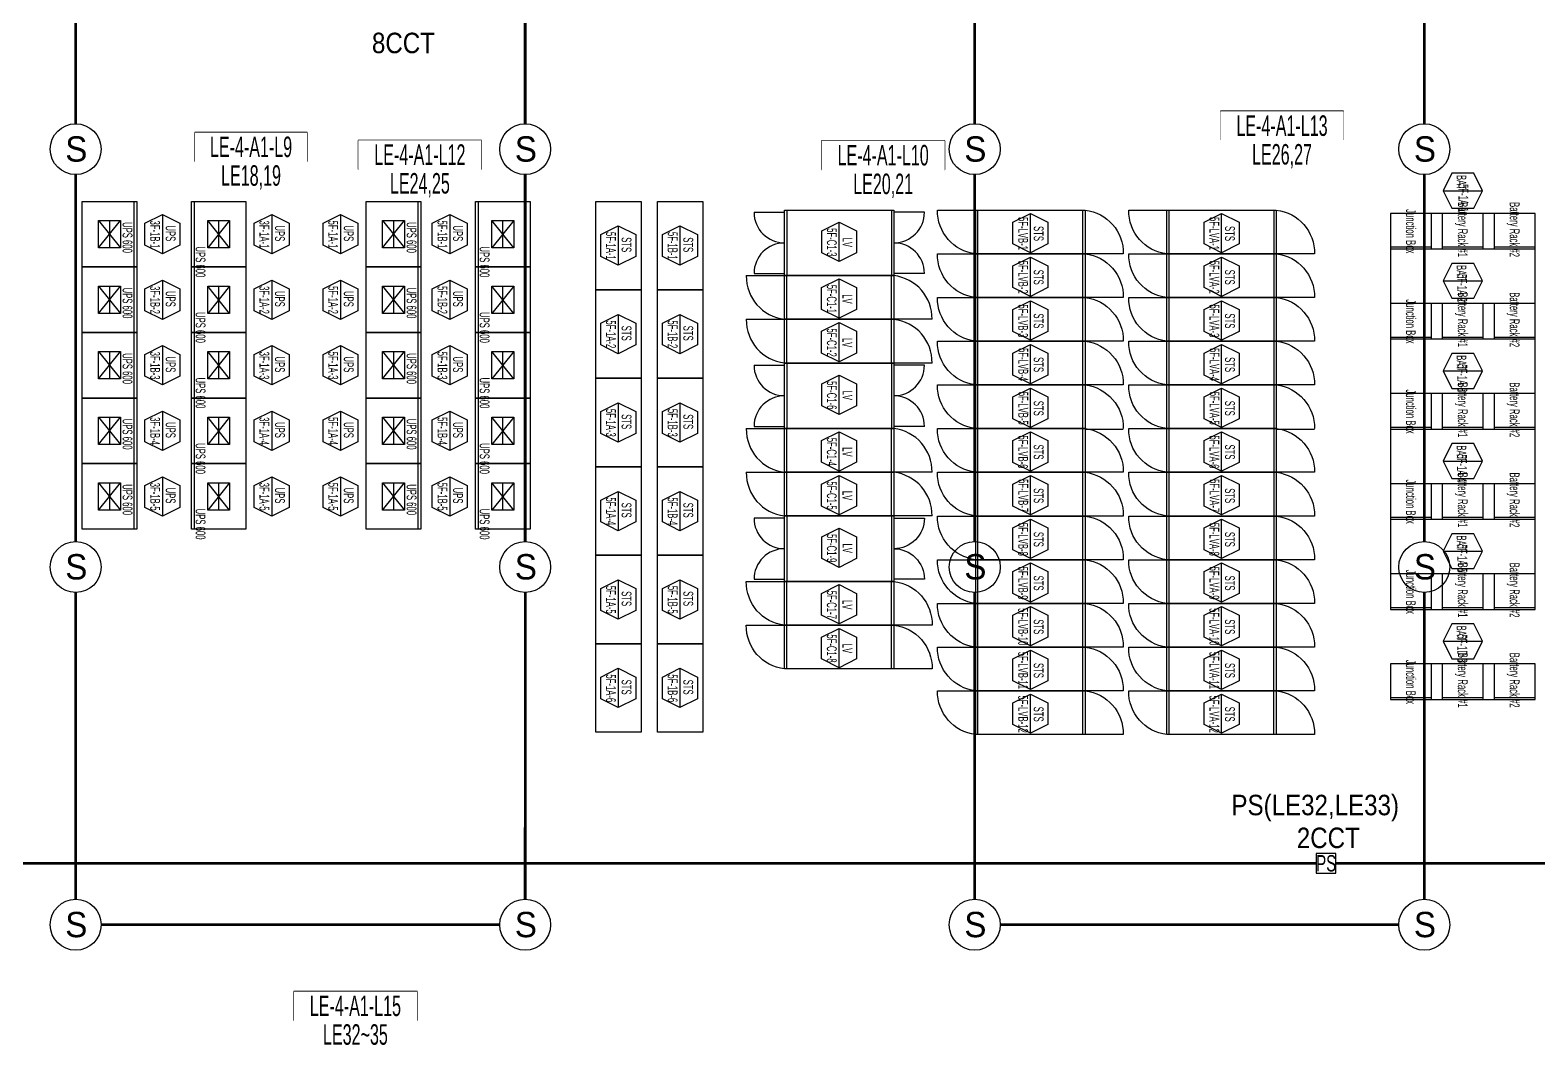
# Model space of a CAD drawing. Header units: millimetres. Extents: x 39625 to 501091, y -351975 to 836145.
# Drawn here: x 129703 to 157304, y 464108 to 482759 of the extents above; entities that cross this region are included whole.
import ezdxf
from ezdxf.enums import TextEntityAlignment as Align

# ---------------------------------------------------------------- set-up
doc = ezdxf.new("R2010")
doc.units = ezdxf.units.MM
doc.header["$LTSCALE"] = 150
doc.set_wipeout_variables(frame=1)
doc.linetypes.add('HIDDEN', pattern=[9.525, 6.35, -3.175])
for name, color, linetype in [('------01 Distribution Panel', 3, 'Continuous'), ('------04 Lighting Switch', 2, 'Continuous'), ('-----30 Text', 2, 'Continuous'), ('-----33 Equipment', 8, 'Continuous')]:
    doc.layers.add(name, color=color, linetype=linetype)
doc.styles.add('ELEC', font='Dotum.ttf')

# ---------------------------------------------------------------- blocks, each defined once
blk = doc.blocks.new('A$C2e8f9a8b')
at = {"color": 0}
blk.add_line((30, 750), (30, 0), dxfattribs=at)
blk.add_lwpolyline([(650, 0), (0, 0), (0, 750), (650, 750)], close=True, dxfattribs=at)
blk = doc.blocks.new('1234')
at = {"layer": '-----33 Equipment'}
for p, q in [((383904, 656620), (383904, 657823)), ((385004, 657825), (385004, 656623)), ((389104, 656620), (389104, 657823)), ((390204, 657825), (390204, 656623)), ((383253, 657473), (383655, 656973)), ((383253, 656973), (383655, 657473)), ((383454, 657473), (383454, 656973)), ((384104, 657423, 0), (384424, 657583, 0)), ((384424, 657583, 0), (384424, 656863, 0)), ((384424, 657583, 0), (384744, 657423, 0)), ((385655, 656973), (385253, 657473)), ((385655, 657473), (385253, 656973)), ((385454, 656973), (385454, 657473)), ((386104, 657423, 0), (386424, 657583, 0)), ((386424, 657583, 0), (386424, 656863, 0)), ((386424, 657583, 0), (386744, 657423, 0)), ((387364, 657423, 0), (387684, 657583, 0)), ((387684, 657583, 0), (387684, 656863, 0)), ((387684, 657583, 0), (388004, 657423, 0)), ((388453, 657473), (388855, 656973)), ((388453, 656973), (388855, 657473)), ((388654, 657473), (388654, 656973)), ((389364, 657423, 0), (389684, 657583, 0)), ((389684, 657583, 0), (389684, 656863, 0)), ((389684, 657583, 0), (390004, 657423, 0)), ((390855, 656973), (390453, 657473)), ((390855, 657473), (390453, 656973)), ((390654, 656973), (390654, 657473)), ((395254, 657625), (395814, 657625)), ((395856, 657665), (395856, 656465)), ((397774, 657665), (397774, 656465)), ((398374, 657625), (397814, 657625)), ((399353, 656864), (399353, 657664)), ((401273, 656864), (401273, 657664)), ((402854, 656864), (402854, 657664)), ((404774, 656864), (404774, 657664)), ((384104, 657022, 0), (384104, 657423, 0)), ((384744, 657423, 0), (384744, 657022, 0)), ((386104, 657022, 0), (386104, 657423, 0)), ((386744, 657423, 0), (386744, 657022, 0)), ((387364, 657022, 0), (387364, 657423, 0)), ((388004, 657423, 0), (388004, 657022, 0)), ((389364, 657022, 0), (389364, 657423, 0)), ((390004, 657423, 0), (390004, 657022, 0)), ((384424, 656863, 0), (384104, 657022, 0)), ((384744, 657022, 0), (384424, 656863, 0)), ((386424, 656863, 0), (386104, 657022, 0)), ((386744, 657022, 0), (386424, 656863, 0)), ((387684, 656863, 0), (387364, 657022, 0)), ((388004, 657022, 0), (387684, 656863, 0)), ((389684, 656863, 0), (389364, 657022, 0)), ((390004, 657022, 0), (389684, 656863, 0)), ((399353, 656064), (399353, 656864)), ((401273, 656064), (401273, 656864)), ((402854, 656064), (402854, 656864)), ((404774, 656064), (404774, 656864)), ((383904, 655420), (383904, 656623)), ((384104, 656223, 0), (384424, 656383, 0)), ((384424, 656383, 0), (384424, 655663, 0)), ((384424, 656383, 0), (384744, 656223, 0)), ((385004, 656625), (385004, 655423)), ((386104, 656223, 0), (386424, 656383, 0)), ((386424, 656383, 0), (386424, 655663, 0)), ((386424, 656383, 0), (386744, 656223, 0)), ((387364, 656223, 0), (387684, 656383, 0)), ((387684, 656383, 0), (387684, 655663, 0)), ((387684, 656383, 0), (388004, 656223, 0)), ((389104, 655420), (389104, 656623)), ((389364, 656223, 0), (389684, 656383, 0)), ((389684, 656383, 0), (389684, 655663, 0)), ((389684, 656383, 0), (390004, 656223, 0)), ((390204, 656625), (390204, 655423)), ((395113, 656465), (395813, 656465)), ((395254, 656505), (395814, 656505)), ((395853, 655665), (395853, 656465)), ((397773, 655665), (397773, 656465)), ((398374, 656505), (397814, 656505)), ((383253, 656273), (383655, 655773)), ((383253, 655773), (383655, 656273)), ((383454, 656273), (383454, 655773)), ((384104, 655822, 0), (384104, 656223, 0)), ((384744, 656223, 0), (384744, 655822, 0)), ((385655, 655773), (385253, 656273)), ((385655, 656273), (385253, 655773)), ((385454, 655773), (385454, 656273)), ((386104, 655822, 0), (386104, 656223, 0)), ((386744, 656223, 0), (386744, 655822, 0)), ((387364, 655822, 0), (387364, 656223, 0)), ((388004, 656223, 0), (388004, 655822, 0)), ((388453, 656273), (388855, 655773)), ((388453, 655773), (388855, 656273)), ((388654, 656273), (388654, 655773)), ((389364, 655822, 0), (389364, 656223, 0)), ((390004, 656223, 0), (390004, 655822, 0)), ((390855, 655773), (390453, 656273)), ((390855, 656273), (390453, 655773)), ((390654, 655773), (390654, 656273)), ((384424, 655663, 0), (384104, 655822, 0)), ((384744, 655822, 0), (384424, 655663, 0)), ((386424, 655663, 0), (386104, 655822, 0)), ((386744, 655822, 0), (386424, 655663, 0)), ((387684, 655663, 0), (387364, 655822, 0)), ((388004, 655822, 0), (387684, 655663, 0)), ((389684, 655663, 0), (389364, 655822, 0)), ((390004, 655822, 0), (389684, 655663, 0)), ((399353, 655264), (399353, 656064)), ((401273, 655264), (401273, 656064)), ((402854, 655264), (402854, 656064)), ((404774, 655264), (404774, 656064)), ((395113, 655665), (395813, 655665)), ((395853, 654865), (395853, 655665)), ((397773, 654865), (397773, 655665)), ((398515, 655665), (397815, 655665)), ((383904, 654220), (383904, 655423)), ((385004, 655425), (385004, 654223)), ((389104, 654220), (389104, 655423)), ((390204, 655425), (390204, 654223)), ((399353, 654464), (399353, 655264)), ((401273, 654464), (401273, 655264)), ((402854, 654464), (402854, 655264)), ((404774, 654464), (404774, 655264)), ((383253, 655073), (383655, 654573)), ((383253, 654573), (383655, 655073)), ((383454, 655073), (383454, 654573)), ((384104, 655023, 0), (384424, 655183, 0)), ((384104, 654622, 0), (384104, 655023, 0)), ((384424, 655183, 0), (384424, 654463, 0)), ((384424, 655183, 0), (384744, 655023, 0)), ((384744, 655023, 0), (384744, 654622, 0)), ((385655, 654573), (385253, 655073)), ((385655, 655073), (385253, 654573)), ((385454, 654573), (385454, 655073)), ((386104, 655023, 0), (386424, 655183, 0)), ((386104, 654622, 0), (386104, 655023, 0)), ((386424, 655183, 0), (386424, 654463, 0)), ((386424, 655183, 0), (386744, 655023, 0)), ((386744, 655023, 0), (386744, 654622, 0)), ((387364, 655023, 0), (387684, 655183, 0)), ((387364, 654622, 0), (387364, 655023, 0)), ((387684, 655183, 0), (387684, 654463, 0)), ((387684, 655183, 0), (388004, 655023, 0)), ((388004, 655023, 0), (388004, 654622, 0)), ((388453, 655073), (388855, 654573)), ((388453, 654573), (388855, 655073)), ((388654, 655073), (388654, 654573)), ((389364, 655023, 0), (389684, 655183, 0)), ((389364, 654622, 0), (389364, 655023, 0)), ((389684, 655183, 0), (389684, 654463, 0)), ((389684, 655183, 0), (390004, 655023, 0)), ((390004, 655023, 0), (390004, 654622, 0)), ((390855, 654573), (390453, 655073)), ((390855, 655073), (390453, 654573)), ((390654, 654573), (390654, 655073)), ((395254, 654825), (395814, 654825)), ((395856, 654865), (395856, 653665)), ((397774, 654865), (397774, 653665)), ((398374, 654825), (397814, 654825)), ((398515, 654865), (397815, 654865)), ((384424, 654463, 0), (384104, 654622, 0)), ((384744, 654622, 0), (384424, 654463, 0)), ((386424, 654463, 0), (386104, 654622, 0)), ((386744, 654622, 0), (386424, 654463, 0)), ((387684, 654463, 0), (387364, 654622, 0)), ((388004, 654622, 0), (387684, 654463, 0)), ((389684, 654463, 0), (389364, 654622, 0)), ((390004, 654622, 0), (389684, 654463, 0)), ((399353, 653664), (399353, 654464)), ((401273, 653664), (401273, 654464)), ((402854, 653664), (402854, 654464)), ((404774, 653664), (404774, 654464)), ((383904, 653020), (383904, 654223)), ((385004, 654225), (385004, 653023)), ((389104, 653020), (389104, 654223)), ((390204, 654225), (390204, 653023)), ((383253, 653873), (383655, 653373)), ((383253, 653373), (383655, 653873)), ((383454, 653873), (383454, 653373)), ((384104, 653823, 0), (384424, 653983, 0)), ((384424, 653983, 0), (384424, 653263, 0)), ((384424, 653983, 0), (384744, 653823, 0)), ((385655, 653373), (385253, 653873)), ((385655, 653873), (385253, 653373)), ((385454, 653373), (385454, 653873)), ((386104, 653823, 0), (386424, 653983, 0)), ((386424, 653983, 0), (386424, 653263, 0)), ((386424, 653983, 0), (386744, 653823, 0)), ((387364, 653823, 0), (387684, 653983, 0)), ((387684, 653983, 0), (387684, 653263, 0)), ((387684, 653983, 0), (388004, 653823, 0)), ((388453, 653873), (388855, 653373)), ((388453, 653373), (388855, 653873)), ((388654, 653873), (388654, 653373)), ((389364, 653823, 0), (389684, 653983, 0)), ((389684, 653983, 0), (389684, 653263, 0)), ((389684, 653983, 0), (390004, 653823, 0)), ((390855, 653373), (390453, 653873)), ((390855, 653873), (390453, 653373)), ((390654, 653373), (390654, 653873)), ((384104, 653422, 0), (384104, 653823, 0)), ((384744, 653823, 0), (384744, 653422, 0)), ((386104, 653422, 0), (386104, 653823, 0)), ((386744, 653823, 0), (386744, 653422, 0)), ((387364, 653422, 0), (387364, 653823, 0)), ((388004, 653823, 0), (388004, 653422, 0)), ((389364, 653422, 0), (389364, 653823, 0)), ((390004, 653823, 0), (390004, 653422, 0)), ((395113, 653665), (395813, 653665)), ((395254, 653705), (395814, 653705)), ((395853, 652865), (395853, 653665)), ((397773, 652865), (397773, 653665)), ((398374, 653705), (397814, 653705)), ((399353, 652864), (399353, 653664)), ((401273, 652864), (401273, 653664)), ((402854, 652864), (402854, 653664)), ((404774, 652864), (404774, 653664)), ((384424, 653263, 0), (384104, 653422, 0)), ((384744, 653422, 0), (384424, 653263, 0)), ((386424, 653263, 0), (386104, 653422, 0)), ((386744, 653422, 0), (386424, 653263, 0)), ((387684, 653263, 0), (387364, 653422, 0)), ((388004, 653422, 0), (387684, 653263, 0)), ((389684, 653263, 0), (389364, 653422, 0)), ((390004, 653422, 0), (389684, 653263, 0)), ((383904, 651820), (383904, 653023)), ((384104, 652623, 0), (384424, 652783, 0)), ((384424, 652783, 0), (384424, 652063, 0)), ((384424, 652783, 0), (384744, 652623, 0)), ((385004, 653025), (385004, 651823)), ((386104, 652623, 0), (386424, 652783, 0)), ((386424, 652783, 0), (386424, 652063, 0)), ((386424, 652783, 0), (386744, 652623, 0)), ((387364, 652623, 0), (387684, 652783, 0)), ((387684, 652783, 0), (387684, 652063, 0)), ((387684, 652783, 0), (388004, 652623, 0)), ((389104, 651820), (389104, 653023)), ((389364, 652623, 0), (389684, 652783, 0)), ((389684, 652783, 0), (389684, 652063, 0)), ((389684, 652783, 0), (390004, 652623, 0)), ((390204, 653025), (390204, 651823)), ((395113, 652865), (395813, 652865)), ((395853, 652065), (395853, 652865)), ((397773, 652065), (397773, 652865)), ((398515, 652865), (397815, 652865)), ((399353, 652064), (399353, 652864)), ((401273, 652064), (401273, 652864)), ((402854, 652064), (402854, 652864)), ((404774, 652064), (404774, 652864)), ((383253, 652673), (383655, 652173)), ((383253, 652173), (383655, 652673)), ((383454, 652673), (383454, 652173)), ((384104, 652222, 0), (384104, 652623, 0)), ((384744, 652623, 0), (384744, 652222, 0)), ((385655, 652173), (385253, 652673)), ((385655, 652673), (385253, 652173)), ((385454, 652173), (385454, 652673)), ((386104, 652222, 0), (386104, 652623, 0)), ((386744, 652623, 0), (386744, 652222, 0)), ((387364, 652222, 0), (387364, 652623, 0)), ((388004, 652623, 0), (388004, 652222, 0)), ((388453, 652673), (388855, 652173)), ((388453, 652173), (388855, 652673)), ((388654, 652673), (388654, 652173)), ((389364, 652222, 0), (389364, 652623, 0)), ((390004, 652623, 0), (390004, 652222, 0)), ((390855, 652173), (390453, 652673)), ((390855, 652673), (390453, 652173)), ((390654, 652173), (390654, 652673)), ((384424, 652063, 0), (384104, 652222, 0)), ((384744, 652222, 0), (384424, 652063, 0)), ((386424, 652063, 0), (386104, 652222, 0)), ((386744, 652222, 0), (386424, 652063, 0)), ((387684, 652063, 0), (387364, 652222, 0)), ((388004, 652222, 0), (387684, 652063, 0)), ((389684, 652063, 0), (389364, 652222, 0)), ((390004, 652222, 0), (389684, 652063, 0)), ((395856, 652065), (395856, 650865)), ((397774, 652065), (397774, 650865)), ((398515, 652065), (397815, 652065)), ((399353, 651264), (399353, 652064)), ((401273, 651264), (401273, 652064)), ((402854, 651264), (402854, 652064)), ((404774, 651264), (404774, 652064)), ((399352, 650464), (399352, 651264)), ((401272, 650464), (401272, 651264)), ((402853, 650464), (402853, 651264)), ((404773, 650464), (404773, 651264)), ((395853, 650065), (395853, 650865)), ((397773, 650065), (397773, 650865)), ((399352, 649664), (399352, 650464)), ((401272, 649664), (401272, 650464)), ((402853, 649664), (402853, 650464)), ((404773, 649664), (404773, 650464)), ((395853, 649265), (395853, 650065)), ((397773, 649265), (397773, 650065)), ((399352, 648864), (399352, 649664)), ((401272, 648864), (401272, 649664)), ((402853, 648864), (402853, 649664)), ((404773, 648864), (404773, 649664)), ((399352, 648064), (399352, 648864)), ((401272, 648064), (401272, 648864)), ((402853, 648064), (402853, 648864)), ((404773, 648064), (404773, 648864))]:
    blk.add_line(p, q, dxfattribs=at)
at = {"layer": '-----33 Equipment', "elevation": 0}
for points in [[(407869, 658020), (408589, 658020), (408429, 658340), (408028, 658340), (407869, 658020), (408028, 657700), (408429, 657700), (408589, 658020)], [(392356, 656205), (392356, 657825), (393186, 657825), (393186, 656205), (392356, 656205)], [(393486, 656205), (393486, 657825), (394316, 657825), (394316, 656205), (393486, 656205)], [(400314, 656885), (400314, 657605), (400634, 657446), (400634, 657045), (400314, 656885), (399994, 657045), (399994, 657446), (400314, 657605)], [(403815, 656885), (403815, 657605), (404135, 657446), (404135, 657045), (403815, 656885), (403495, 657045), (403495, 657446), (403815, 657605)], [(409554, 650355), (409554, 657605), (406904, 657605), (406904, 650355), (409554, 650355)], [(392769, 657375), (392769, 656655), (392449, 656815), (392449, 657215), (392769, 657375), (393089, 657215), (393089, 656815), (392769, 656655)], [(393899, 657375), (393899, 656655), (393579, 656815), (393579, 657215), (393899, 657375), (394219, 657215), (394219, 656815), (393899, 656655)], [(396813, 656723), (396813, 657443), (397133, 657284), (397133, 656883), (396813, 656723), (396493, 656883), (396493, 657284), (396813, 657443)], [(400314, 656085), (400314, 656805), (400634, 656646), (400634, 656245), (400314, 656085), (399994, 656245), (399994, 656646), (400314, 656805)], [(403815, 656085), (403815, 656805), (404135, 656646), (404135, 656245), (403815, 656085), (403495, 656245), (403495, 656646), (403815, 656805)], [(407869, 656370), (408589, 656370), (408429, 656690), (408028, 656690), (407869, 656370), (408028, 656050), (408429, 656050), (408589, 656370)], [(396812, 655687), (396812, 656407), (397132, 656247), (397132, 655847), (396812, 655687), (396492, 655847), (396492, 656247), (396812, 656407)], [(392356, 654585), (392356, 656205), (393186, 656205), (393186, 654585), (392356, 654585)], [(393486, 654585), (393486, 656205), (394316, 656205), (394316, 654585), (393486, 654585)], [(400314, 655285), (400314, 656005), (400634, 655846), (400634, 655445), (400314, 655285), (399994, 655445), (399994, 655846), (400314, 656005)], [(403815, 655285), (403815, 656005), (404135, 655846), (404135, 655445), (403815, 655285), (403495, 655445), (403495, 655846), (403815, 656005)], [(392769, 655755), (392769, 655035), (392449, 655195), (392449, 655595), (392769, 655755), (393089, 655595), (393089, 655195), (392769, 655035)], [(393899, 655755), (393899, 655035), (393579, 655195), (393579, 655595), (393899, 655755), (394219, 655595), (394219, 655195), (393899, 655035)], [(396812, 654887), (396812, 655607), (397132, 655447), (397132, 655047), (396812, 654887), (396492, 655047), (396492, 655447), (396812, 655607)], [(400314, 654485), (400314, 655205), (400634, 655046), (400634, 654645), (400314, 654485), (399994, 654645), (399994, 655046), (400314, 655205)], [(403815, 654485), (403815, 655205), (404135, 655046), (404135, 654645), (403815, 654485), (403495, 654645), (403495, 655046), (403815, 655205)], [(407869, 654720), (408589, 654720), (408429, 655040), (408028, 655040), (407869, 654720), (408028, 654400), (408429, 654400), (408589, 654720)], [(392356, 652965), (392356, 654585), (393186, 654585), (393186, 652965), (392356, 652965)], [(393486, 652965), (393486, 654585), (394316, 654585), (394316, 652965), (393486, 652965)], [(396813, 653923), (396813, 654643), (397133, 654484), (397133, 654083), (396813, 653923), (396493, 654083), (396493, 654484), (396813, 654643)], [(400314, 653685), (400314, 654405), (400634, 654246), (400634, 653845), (400314, 653685), (399994, 653845), (399994, 654246), (400314, 654405)], [(403815, 653685), (403815, 654405), (404135, 654246), (404135, 653845), (403815, 653685), (403495, 653845), (403495, 654246), (403815, 654405)], [(392769, 654135), (392769, 653415), (392449, 653575), (392449, 653975), (392769, 654135), (393089, 653975), (393089, 653575), (392769, 653415)], [(393899, 654135), (393899, 653415), (393579, 653575), (393579, 653975), (393899, 654135), (394219, 653975), (394219, 653575), (393899, 653415)], [(396812, 652887), (396812, 653607), (397132, 653447), (397132, 653047), (396812, 652887), (396492, 653047), (396492, 653447), (396812, 653607)], [(400314, 652885), (400314, 653605), (400634, 653446), (400634, 653045), (400314, 652885), (399994, 653045), (399994, 653446), (400314, 653605)], [(402015, 653650), (401315, 653650)], [(403815, 652885), (403815, 653605), (404135, 653446), (404135, 653045), (403815, 652885), (403495, 653045), (403495, 653446), (403815, 653605)], [(405516, 653650), (404816, 653650)], [(407869, 653070), (408589, 653070), (408429, 653390), (408028, 653390), (407869, 653070), (408028, 652750), (408429, 652750), (408589, 653070)], [(392356, 651345), (392356, 652965), (393186, 652965), (393186, 651345), (392356, 651345)], [(393486, 651345), (393486, 652965), (394316, 652965), (394316, 651345), (393486, 651345)], [(396812, 652087), (396812, 652807), (397132, 652647), (397132, 652247), (396812, 652087), (396492, 652247), (396492, 652647), (396812, 652807)], [(400314, 652085), (400314, 652805), (400634, 652646), (400634, 652245), (400314, 652085), (399994, 652245), (399994, 652646), (400314, 652805)], [(403815, 652085), (403815, 652805), (404135, 652646), (404135, 652245), (403815, 652085), (403495, 652245), (403495, 652646), (403815, 652805)], [(392769, 652515), (392769, 651795), (392449, 651955), (392449, 652355), (392769, 652515), (393089, 652355), (393089, 651955), (392769, 651795)], [(393899, 652515), (393899, 651795), (393579, 651955), (393579, 652355), (393899, 652515), (394219, 652355), (394219, 651955), (393899, 651795)], [(400314, 651285), (400314, 652005), (400634, 651846), (400634, 651445), (400314, 651285), (399994, 651445), (399994, 651846), (400314, 652005)], [(403815, 651285), (403815, 652005), (404135, 651846), (404135, 651445), (403815, 651285), (403495, 651445), (403495, 651846), (403815, 652005)], [(396813, 651123), (396813, 651843), (397133, 651684), (397133, 651283), (396813, 651123), (396493, 651283), (396493, 651684), (396813, 651843)], [(407869, 651420), (408589, 651420), (408429, 651740), (408028, 651740), (407869, 651420), (408028, 651100), (408429, 651100), (408589, 651420)], [(392356, 649725), (392356, 651345), (393186, 651345), (393186, 649725), (392356, 649725)], [(393486, 649725), (393486, 651345), (394316, 651345), (394316, 649725), (393486, 649725)], [(400314, 650485), (400314, 651205), (400634, 651046), (400634, 650645), (400314, 650485), (399994, 650645), (399994, 651046), (400314, 651205)], [(403815, 650485), (403815, 651205), (404135, 651046), (404135, 650645), (403815, 650485), (403495, 650645), (403495, 651046), (403815, 651205)], [(392769, 650895), (392769, 650175), (392449, 650335), (392449, 650735), (392769, 650895), (393089, 650735), (393089, 650335), (392769, 650175)], [(393899, 650895), (393899, 650175), (393579, 650335), (393579, 650735), (393899, 650895), (394219, 650735), (394219, 650335), (393899, 650175)], [(396812, 650087), (396812, 650807), (397132, 650647), (397132, 650247), (396812, 650087), (396492, 650247), (396492, 650647), (396812, 650807)], [(400314, 649685), (400314, 650405), (400634, 650246), (400634, 649845), (400314, 649685), (399994, 649845), (399994, 650246), (400314, 650405)], [(403815, 649685), (403815, 650405), (404135, 650246), (404135, 649845), (403815, 649685), (403495, 649845), (403495, 650246), (403815, 650405)], [(396812, 649287), (396812, 650007), (397132, 649847), (397132, 649447), (396812, 649287), (396492, 649447), (396492, 649847), (396812, 650007)], [(407869, 649770), (408589, 649770), (408429, 650090), (408028, 650090), (407869, 649770), (408028, 649450), (408429, 649450), (408589, 649770)], [(392356, 648105), (392356, 649725), (393186, 649725), (393186, 648105), (392356, 648105)], [(393486, 648105), (393486, 649725), (394316, 649725), (394316, 648105), (393486, 648105)], [(400314, 648885), (400314, 649605), (400634, 649446), (400634, 649045), (400314, 648885), (399994, 649045), (399994, 649446), (400314, 649605)], [(403815, 648885), (403815, 649605), (404135, 649446), (404135, 649045), (403815, 648885), (403495, 649045), (403495, 649446), (403815, 649605)], [(392769, 649275), (392769, 648555), (392449, 648715), (392449, 649115), (392769, 649275), (393089, 649115), (393089, 648715), (392769, 648555)], [(393899, 649275), (393899, 648555), (393579, 648715), (393579, 649115), (393899, 649275), (394219, 649115), (394219, 648715), (393899, 648555)], [(400314, 648085), (400314, 648805), (400634, 648646), (400634, 648245), (400314, 648085), (399994, 648245), (399994, 648646), (400314, 648805)], [(403815, 648085), (403815, 648805), (404135, 648646), (404135, 648245), (403815, 648085), (403495, 648245), (403495, 648646), (403815, 648805)]]:
    blk.add_lwpolyline(points, dxfattribs=at)
at = {"layer": '-----33 Equipment'}
for points in [[(382954, 656623), (382954, 657823), (383954, 657823), (383954, 656623)], [(385954, 657823), (385954, 656623), (384954, 656623), (384954, 657823)], [(388154, 656623), (388154, 657823), (389154, 657823), (389154, 656623)], [(391154, 657823), (391154, 656623), (390154, 656623), (390154, 657823)], [(383655, 656973), (383253, 656973), (383253, 657473), (383655, 657473)], [(385253, 657473), (385655, 657473), (385655, 656973), (385253, 656973)], [(388855, 656973), (388453, 656973), (388453, 657473), (388855, 657473)], [(390453, 657473), (390855, 657473), (390855, 656973), (390453, 656973)], [(382954, 655423), (382954, 656623), (383954, 656623), (383954, 655423)], [(385954, 656623), (385954, 655423), (384954, 655423), (384954, 656623)], [(388154, 655423), (388154, 656623), (389154, 656623), (389154, 655423)], [(391154, 656623), (391154, 655423), (390154, 655423), (390154, 656623)], [(383655, 655773), (383253, 655773), (383253, 656273), (383655, 656273)], [(385253, 656273), (385655, 656273), (385655, 655773), (385253, 655773)], [(388855, 655773), (388453, 655773), (388453, 656273), (388855, 656273)], [(390453, 656273), (390855, 656273), (390855, 655773), (390453, 655773)], [(382954, 654223), (382954, 655423), (383954, 655423), (383954, 654223)], [(385954, 655423), (385954, 654223), (384954, 654223), (384954, 655423)], [(388154, 654223), (388154, 655423), (389154, 655423), (389154, 654223)], [(391154, 655423), (391154, 654223), (390154, 654223), (390154, 655423)], [(383655, 654573), (383253, 654573), (383253, 655073), (383655, 655073)], [(385253, 655073), (385655, 655073), (385655, 654573), (385253, 654573)], [(388855, 654573), (388453, 654573), (388453, 655073), (388855, 655073)], [(390453, 655073), (390855, 655073), (390855, 654573), (390453, 654573)], [(382954, 653023), (382954, 654223), (383954, 654223), (383954, 653023)], [(385954, 654223), (385954, 653023), (384954, 653023), (384954, 654223)], [(388154, 653023), (388154, 654223), (389154, 654223), (389154, 653023)], [(391154, 654223), (391154, 653023), (390154, 653023), (390154, 654223)], [(383655, 653373), (383253, 653373), (383253, 653873), (383655, 653873)], [(385253, 653873), (385655, 653873), (385655, 653373), (385253, 653373)], [(388855, 653373), (388453, 653373), (388453, 653873), (388855, 653873)], [(390453, 653873), (390855, 653873), (390855, 653373), (390453, 653373)], [(382954, 651823), (382954, 653023), (383954, 653023), (383954, 651823)], [(385954, 653023), (385954, 651823), (384954, 651823), (384954, 653023)], [(388154, 651823), (388154, 653023), (389154, 653023), (389154, 651823)], [(391154, 653023), (391154, 651823), (390154, 651823), (390154, 653023)], [(383655, 652173), (383253, 652173), (383253, 652673), (383655, 652673)], [(385253, 652673), (385655, 652673), (385655, 652173), (385253, 652173)], [(388855, 652173), (388453, 652173), (388453, 652673), (388855, 652673)], [(390453, 652673), (390855, 652673), (390855, 652173), (390453, 652173)]]:
    blk.add_lwpolyline(points, close=True, dxfattribs=at)
at = {"layer": '-----33 Equipment', "elevation": 0}
for points in [[(397814, 657665), (397814, 656465), (395814, 656465), (395814, 657665)], [(399313, 656864), (399313, 657664), (401315, 657664), (401315, 656864)], [(402814, 656864), (402814, 657664), (404816, 657664), (404816, 656864)], [(406904, 657605), (406904, 656955), (409554, 656955), (409554, 657605)], [(399313, 656064), (399313, 656864), (401315, 656864), (401315, 656064)], [(402814, 656064), (402814, 656864), (404816, 656864), (404816, 656064)], [(395813, 655665), (395813, 656465), (397815, 656465), (397815, 655665)], [(399313, 655264), (399313, 656064), (401315, 656064), (401315, 655264)], [(402814, 655264), (402814, 656064), (404816, 656064), (404816, 655264)], [(406904, 655955), (406904, 655305), (409554, 655305), (409554, 655955)], [(395813, 654865), (395813, 655665), (397815, 655665), (397815, 654865)], [(399313, 654464), (399313, 655264), (401315, 655264), (401315, 654464)], [(402814, 654464), (402814, 655264), (404816, 655264), (404816, 654464)], [(397814, 654865), (397814, 653665), (395814, 653665), (395814, 654865)], [(399313, 653664), (399313, 654464), (401315, 654464), (401315, 653664)], [(402814, 653664), (402814, 654464), (404816, 654464), (404816, 653664)], [(406904, 654305), (406904, 653655), (409554, 653655), (409554, 654305)], [(395813, 652865), (395813, 653665), (397815, 653665), (397815, 652865)], [(399313, 652864), (399313, 653664), (401315, 653664), (401315, 652864)], [(402814, 652864), (402814, 653664), (404816, 653664), (404816, 652864)], [(395813, 652065), (395813, 652865), (397815, 652865), (397815, 652065)], [(399313, 652064), (399313, 652864), (401315, 652864), (401315, 652064)], [(402814, 652064), (402814, 652864), (404816, 652864), (404816, 652064)], [(406904, 652655), (406904, 652005), (409554, 652005), (409554, 652655)], [(397814, 652065), (397814, 650865), (395814, 650865), (395814, 652065)], [(399313, 651264), (399313, 652064), (401315, 652064), (401315, 651264)], [(402814, 651264), (402814, 652064), (404816, 652064), (404816, 651264)], [(399312, 650464), (399312, 651264), (401314, 651264), (401314, 650464)], [(402813, 650464), (402813, 651264), (404815, 651264), (404815, 650464)], [(395813, 650065), (395813, 650865), (397815, 650865), (397815, 650065)], [(406904, 651005), (406904, 650355), (409554, 650355), (409554, 651005)], [(399312, 649664), (399312, 650464), (401314, 650464), (401314, 649664)], [(402813, 649664), (402813, 650464), (404815, 650464), (404815, 649664)], [(395813, 649265), (395813, 650065), (397815, 650065), (397815, 649265)], [(399312, 648864), (399312, 649664), (401314, 649664), (401314, 648864)], [(402813, 648864), (402813, 649664), (404815, 649664), (404815, 648864)], [(406904, 649355), (406904, 648705), (409554, 648705), (409554, 649355)], [(399312, 648064), (399312, 648864), (401314, 648864), (401314, 648064)], [(402813, 648064), (402813, 648864), (404815, 648864), (404815, 648064)]]:
    blk.add_lwpolyline(points, close=True, dxfattribs=at)
for points in [[(399313, 656864, -0.385743), (398613, 657664), (399313, 657664)], [(401315, 657664, -0.385743), (402015, 656864), (401315, 656864)], [(402814, 656864, -0.385743), (402114, 657664), (402814, 657664)], [(404816, 657664, -0.385743), (405516, 656864), (404816, 656864)], [(399313, 656064, -0.385743), (398613, 656864), (399313, 656864)], [(401315, 656864, -0.385743), (402015, 656064), (401315, 656064)], [(402814, 656064, -0.385743), (402114, 656864), (402814, 656864)], [(404816, 656864, -0.385743), (405516, 656064), (404816, 656064)], [(399313, 655264, -0.385743), (398613, 656064), (399313, 656064)], [(401315, 656064, -0.385743), (402015, 655264), (401315, 655264)], [(402814, 655264, -0.385743), (402114, 656064), (402814, 656064)], [(404816, 656064, -0.385743), (405516, 655264), (404816, 655264)], [(399313, 654464, -0.385743), (398613, 655264), (399313, 655264)], [(401315, 655264, -0.385743), (402015, 654464), (401315, 654464)], [(402814, 654464, -0.385743), (402114, 655264), (402814, 655264)], [(404816, 655264, -0.385743), (405516, 654464), (404816, 654464)], [(399313, 653664, -0.385743), (398613, 654464), (399313, 654464)], [(401315, 654464, -0.385743), (402015, 653664)], [(402814, 653664, -0.385743), (402114, 654464), (402814, 654464)], [(404816, 654464, -0.385743), (405516, 653664)], [(399313, 652864, -0.385743), (398613, 653664), (399313, 653664)], [(401315, 653664, -0.385743), (402015, 652864), (401315, 652864)], [(402814, 652864, -0.385743), (402114, 653664), (402814, 653664)], [(404816, 653664, -0.385743), (405516, 652864), (404816, 652864)], [(399313, 652064, -0.385743), (398613, 652864), (399313, 652864)], [(401315, 652864, -0.385743), (402015, 652064), (401315, 652064)], [(402814, 652064, -0.385743), (402114, 652864), (402814, 652864)], [(404816, 652864, -0.385743), (405516, 652064), (404816, 652064)], [(395814, 652025), (395254, 652025, 0.414214), (395814, 651465, 0.414214), (395254, 650905), (395814, 650905)], [(397814, 652025), (398374, 652025), (398374, 652025, -0.414214), (397814, 651465, -0.414214), (398374, 650905), (397814, 650905)], [(399313, 651264, -0.385743), (398613, 652064), (399313, 652064)], [(401315, 652064, -0.385743), (402015, 651264), (401315, 651264)], [(402814, 651264, -0.385743), (402114, 652064), (402814, 652064)], [(404816, 652064, -0.385743), (405516, 651264), (404816, 651264)], [(399312, 650464, -0.385743), (398612, 651264), (399312, 651264)], [(401314, 651264, -0.385743), (402014, 650464), (401314, 650464)], [(402813, 650464, -0.385743), (402113, 651264), (402813, 651264)], [(404815, 651264, -0.385743), (405515, 650464), (404815, 650464)], [(395813, 650065, -0.385743), (395113, 650865), (395813, 650865)], [(397815, 650865, -0.385743), (398515, 650065), (397815, 650065)], [(399312, 649664, -0.385743), (398612, 650464), (399312, 650464)], [(401314, 650464, -0.385743), (402014, 649664), (401314, 649664)], [(402813, 649664, -0.385743), (402113, 650464), (402813, 650464)], [(404815, 650464, -0.385743), (405515, 649664), (404815, 649664)], [(395813, 649265, -0.385743), (395113, 650065), (395813, 650065)], [(397815, 650065, -0.385743), (398515, 649265), (397815, 649265)], [(399312, 648864, -0.385743), (398612, 649664), (399312, 649664)], [(401314, 649664, -0.385743), (402014, 648864), (401314, 648864)], [(402813, 648864, -0.385743), (402113, 649664), (402813, 649664)], [(404815, 649664, -0.385743), (405515, 648864), (404815, 648864)], [(399312, 648064, -0.385743), (398612, 648864), (399312, 648864)], [(401314, 648864, -0.385743), (402014, 648064), (401314, 648064)], [(402813, 648064, -0.385743), (402113, 648864), (402813, 648864)], [(404815, 648864, -0.385743), (405515, 648064), (404815, 648064)]]:
    blk.add_lwpolyline(points, format="xyb", dxfattribs=at)
at = {"layer": '-----33 Equipment'}
for centre, radius, start, end in [((395814, 657625), 560, 180, 270), ((397814, 657625), 560, 270, 0), ((395814, 656505), 560, 90, 180), ((397814, 656505), 560, 0, 90), ((395904, 656451), 791, 178.9984, 263.3735), ((397723, 655679), 791, 358.9984, 83.3735), ((395904, 655651), 791, 178.9984, 263.3735), ((397723, 654879), 791, 358.9984, 83.3735), ((395814, 654825), 560, 180, 270), ((397814, 654825), 560, 270, 0), ((395814, 653705), 560, 90, 180), ((397814, 653705), 560, 0, 90), ((395904, 653651), 791, 178.9984, 263.3735), ((397723, 652879), 791, 358.9984, 83.3735), ((395904, 652851), 791, 178.9984, 263.3735), ((397723, 652079), 791, 358.9984, 83.3735)]:
    blk.add_arc(centre, radius, start, end, dxfattribs=at)
at = {"layer": '-----33 Equipment', "xscale": -1, "rotation": 270}
for p in [(406904, 656955), (407854, 656955), (408804, 656955), (406904, 655305), (407854, 655305), (408804, 655305), (406904, 653655), (407854, 653655), (408804, 653655), (406904, 652005), (407854, 652005), (408804, 652005), (406904, 650355), (407854, 650355), (408804, 650355), (406904, 648705), (407854, 648705), (408804, 648705)]:
    blk.add_blockref('A$C2e8f9a8b', p, dxfattribs=at)
at = {"layer": '-----33 Equipment', "style": 'ELEC', "width": 0.6}
for s, p in [('BAT', (408205, 658171, 0)), ('5F-1A-1', (408240, 657887, 0)), ('Battery Rack #1', (408229, 657308, 0)), ('Battery Rack #2', (409179, 657308, 0)), ('3F-1B-1', (384290, 657218, 0)), ('3F-1A-1', (386290, 657218, 0)), ('5F-1A-1', (387550, 657218, 0)), ('5F-1B-1', (389550, 657218, 0)), ('5F-LVB-1', (400180, 657236)), ('5F-LVA-1', (403681, 657236)), ('Junction Box', (407279, 657277, 0)), ('UPS', (384575, 657239, 0)), ('UPS', (386575, 657239, 0)), ('UPS', (387835, 657239, 0)), ('UPS', (389835, 657239, 0)), ('5F-1A-1', (392635, 657010, 0)), ('5F-1B-1', (393765, 657010, 0)), ('5F-C1-3', (396679, 657074, 0)), ('STS', (400465, 657236)), ('STS', (403966, 657236)), ('STS', (392920, 657031, 0)), ('STS', (394050, 657031, 0)), ('LV', (396964, 657074, 0)), ('5F-LVB-2', (400180, 656436)), ('5F-LVA-2', (403681, 656436)), ('BAT', (408205, 656521, 0)), ('STS', (400465, 656436)), ('STS', (403966, 656436)), ('5F-1A-2', (408219, 656237, 0)), ('3F-1B-2', (384290, 656018, 0)), ('UPS', (384575, 656039, 0)), ('3F-1A-2', (386290, 656018, 0)), ('UPS', (386575, 656039, 0)), ('5F-1A-2', (387550, 656018, 0)), ('UPS', (387835, 656039, 0)), ('5F-1B-2', (389550, 656018, 0)), ('UPS', (389835, 656039, 0)), ('5F-C1-1', (396678, 656038, 0)), ('LV', (396963, 656038, 0)), ('Battery Rack #1', (408229, 655658, 0)), ('Battery Rack #2', (409179, 655658, 0)), ('5F-LVB-3', (400180, 655636)), ('5F-LVA-3', (403681, 655636)), ('Junction Box', (407279, 655627, 0)), ('5F-1A-2', (392635, 655390, 0)), ('STS', (392920, 655411, 0)), ('5F-1B-2', (393765, 655390, 0)), ('STS', (394050, 655411, 0)), ('STS', (400465, 655636)), ('STS', (403966, 655636)), ('5F-C1-2', (396678, 655238, 0)), ('LV', (396963, 655238, 0)), ('3F-1B-3', (384290, 654818, 0)), ('UPS', (384575, 654839, 0)), ('3F-1A-3', (386290, 654818, 0)), ('UPS', (386575, 654839, 0)), ('5F-1A-3', (387550, 654818, 0)), ('UPS', (387835, 654839, 0)), ('5F-1B-3', (389550, 654818, 0)), ('UPS', (389835, 654839, 0)), ('5F-LVB-4', (400183, 654836)), ('5F-LVA-4', (403684, 654836)), ('BAT', (408205, 654871)), ('STS', (400465, 654836)), ('STS', (403966, 654836)), ('5F-1A-3', (408221, 654587)), ('5F-C1-6', (396679, 654274, 0)), ('Battery Rack #1', (408229, 654008, 0)), ('Battery Rack #2', (409179, 654008, 0)), ('LV', (396964, 654274, 0)), ('5F-LVB-5', (400183, 654036)), ('STS', (400465, 654036)), ('5F-LVA-5', (403684, 654036)), ('STS', (403966, 654036)), ('Junction Box', (407279, 653977, 0)), ('3F-1B-4', (384290, 653618, 0)), ('3F-1A-4', (386290, 653618, 0)), ('5F-1A-4', (387550, 653618, 0)), ('5F-1B-4', (389550, 653618, 0)), ('5F-1A-3', (392635, 653770, 0)), ('STS', (392920, 653791, 0)), ('5F-1B-3', (393765, 653770, 0)), ('STS', (394050, 653791, 0)), ('UPS', (384575, 653639, 0)), ('UPS', (386575, 653639, 0)), ('UPS', (387835, 653639, 0)), ('UPS', (389835, 653639, 0)), ('5F-C1-4', (396678, 653238, 0)), ('5F-LVB-6', (400180, 653236)), ('STS', (400465, 653236)), ('5F-LVA-6', (403681, 653236)), ('STS', (403966, 653236)), ('BAT', (408205, 653221)), ('LV', (396963, 653238, 0)), ('5F-1A-4', (408215, 652937)), ('Battery Rack #1', (408229, 652358)), ('Battery Rack #2', (409179, 652358)), ('3F-1B-5', (384290, 652418, 0)), ('UPS', (384575, 652439, 0)), ('3F-1A-5', (386290, 652418, 0)), ('UPS', (386575, 652439, 0)), ('5F-1A-5', (387550, 652418, 0)), ('UPS', (387835, 652439, 0)), ('5F-1B-5', (389550, 652418, 0)), ('UPS', (389835, 652439, 0)), ('5F-C1-5', (396678, 652438, 0)), ('LV', (396963, 652438, 0)), ('5F-LVB-7', (400183, 652436)), ('STS', (400465, 652436)), ('5F-LVA-7', (403684, 652436)), ('STS', (403966, 652436)), ('Junction Box', (407279, 652327)), ('5F-1A-4', (392635, 652150, 0)), ('STS', (392920, 652171, 0)), ('5F-1B-4', (393765, 652150, 0)), ('STS', (394050, 652171, 0)), ('5F-C1-9', (396679, 651474, 0)), ('5F-LVB-8', (400180, 651636)), ('STS', (400465, 651636)), ('5F-LVA-8', (403681, 651636)), ('STS', (403966, 651636)), ('BAT', (408205, 651571)), ('LV', (396964, 651474, 0)), ('5F-1A-5', (408220, 651287)), ('5F-LVB-9', (400180, 650836)), ('5F-LVA-9', (403681, 650836)), ('Battery Rack #1', (408229, 650708)), ('Battery Rack #2', (409179, 650708)), ('STS', (400465, 650836)), ('STS', (403966, 650836)), ('Junction Box', (407279, 650677)), ('5F-1A-5', (392635, 650530, 0)), ('STS', (392920, 650551, 0)), ('5F-1B-5', (393765, 650530, 0)), ('STS', (394050, 650551, 0)), ('5F-C1-7', (396678, 650438, 0)), ('LV', (396963, 650438, 0)), ('5F-LVB-10', (400180, 650036)), ('5F-LVA-10', (403681, 650036)), ('STS', (400465, 650036)), ('STS', (403966, 650036)), ('BAT', (408205, 649921)), ('5F-C1-8', (396678, 649638, 0)), ('5F-1D-3', (408221, 649637)), ('LV', (396963, 649638, 0)), ('5F-LVB-11', (400180, 649236)), ('5F-LVA-11', (403681, 649236)), ('Battery Rack #1', (408229, 649058)), ('Battery Rack #2', (409179, 649058)), ('STS', (400465, 649236)), ('STS', (403966, 649236)), ('Junction Box', (407279, 649027)), ('5F-1A-6', (392635, 648910, 0)), ('STS', (392920, 648931, 0)), ('5F-1B-6', (393765, 648910, 0)), ('STS', (394050, 648931, 0)), ('5F-LVB-12', (400180, 648436)), ('5F-LVA-12', (403681, 648436)), ('STS', (400465, 648436)), ('STS', (403966, 648436))]:
    blk.add_text(s, height=180, rotation=270, dxfattribs=at).set_placement(p, align=Align.MIDDLE_CENTER)
for p in [(383785, 657446), (388985, 657446), (385122, 656999), (390322, 656999), (383785, 656246), (388985, 656246), (385122, 655799), (390322, 655799), (383785, 655046), (388985, 655046), (385122, 654599), (390322, 654599), (383785, 653846), (388985, 653846), (385122, 653399), (390322, 653399), (383785, 652646), (388985, 652646), (385122, 652199), (390322, 652199)]:
    blk.add_text('UPS 600', height=180, rotation=270, dxfattribs=at).set_placement(p, align=Align.MIDDLE_LEFT)
blk = doc.blocks.new('ps')
blk.add_lwpolyline([(-79296, 80452), (-79751, 80452), (-79751, 79997), (-79296, 79997)], close=True)
at = {"style": 'ELEC', "width": 0.7}
blk.add_text('PS', height=379.2, dxfattribs=at).set_placement((-79517, 80226), align=Align.MIDDLE_CENTER)

msp = doc.modelspace()

# ---------------------------------------------------------------- linework, layer by layer
at = {"layer": '------01 Distribution Panel', "color": 1}
for points in [[(151492, 480749), (153747, 480749), (153747, 481274), (151492, 481274)], [(132718, 480360), (134773, 480360), (134773, 480885), (132718, 480885)], [(135710, 480217), (137965, 480217), (137965, 480742), (135710, 480742)], [(144191, 480208), (146446, 480208), (146446, 480733), (144191, 480733)], [(134530, 464633), (136785, 464633), (136785, 465158), (134530, 465158)]]:
    msp.add_lwpolyline(points, close=True, dxfattribs=at)
at = {"color": 4, "linetype": 'HIDDEN', "lineweight": -3, "ltscale": 0.2, "const_width": 50}
for points in [[(130536, 481046), (130534, 487964)], [(138765, 481046), (138763, 487964)], [(146995, 481046), (146993, 487964)], [(155226, 481046), (155224, 487964)], [(130536, 476289), (130536, 480114)], [(138765, 476289), (138765, 480114)], [(146995, 476264), (146995, 480114)], [(155224, 476289), (155224, 480114)], [(130536, 473396), (130536, 476289)], [(138765, 473396), (138765, 476289)], [(146995, 473396), (146995, 476289)], [(155224, 473396), (155224, 476289)], [(130536, 466846), (130536, 472464)], [(138765, 466846), (138766, 472464)], [(146995, 466846), (146996, 472464)], [(155224, 466846), (155225, 472464)], [(131002, 466380), (138299, 466380)], [(147461, 466380), (154758, 466380)]]:
    msp.add_lwpolyline(points, dxfattribs=at)
at = {"color": 30, "linetype": 'HIDDEN', "lineweight": -3, "ltscale": 0.2, "const_width": 50}
msp.add_lwpolyline([(116263, 467505), (153244, 467505)], dxfattribs=at)
at = {"color": 30, "linetype": 'HIDDEN', "lineweight": -3, "ltscale": 0.2, "const_width": 50, "elevation": 0}
msp.add_lwpolyline([(153604, 467505), (167194, 467505)], dxfattribs=at)
at = {"color": 2}
for centre in [(130536, 480580), (138765, 480580), (146995, 480580), (155224, 480580), (130536, 472930), (138765, 472930), (146995, 472930), (155224, 472930), (130536, 466380), (138765, 466380), (146995, 466380), (155224, 466380)]:
    msp.add_circle(centre, 466, dxfattribs=at)

# ---------------------------------------------------------------- block references
at = {"layer": '------04 Lighting Switch', "xscale": 0.790589613177827, "yscale": 0.790589613177827, "zscale": 0.790589613177827}
msp.add_blockref('ps', (216294, 404080), dxfattribs=at)
at = {"layer": '-----33 Equipment'}
msp.add_blockref('1234', (-252300, -178200), dxfattribs=at)

# ---------------------------------------------------------------- texts
at = {"layer": '-----30 Text', "style": 'ELEC', "width": 0.9}
for s, p in [('8CCT', (136536, 482525)), ('PS(LE32,LE33)', (153228, 468526)), ('2CCT', (153467, 467971))]:
    msp.add_text(s, height=375, dxfattribs=at).set_placement(p, align=Align.MIDDLE)
at = {"color": 4, "style": 'ELEC'}
for p in [(130750, 480352), (138980, 480352), (147209, 480352), (155439, 480352), (130750, 472702), (138980, 472702), (147209, 472702), (155439, 472702), (130750, 466152), (138980, 466152), (147209, 466152), (155439, 466152)]:
    msp.add_text('S', height=464, dxfattribs=at).set_placement(p, align=Align.RIGHT)

# ---------------------------------------------------------------- next in the draw order: wipeouts: each hides what was drawn before it
at = {"color": 1}
for points in [[(151492, 480749), (153747, 480749), (153747, 481274), (151492, 481274)], [(132718, 480360), (134773, 480360), (134773, 480885), (132718, 480885)], [(135710, 480217), (137965, 480217), (137965, 480742), (135710, 480742)], [(144191, 480208), (146446, 480208), (146446, 480733), (144191, 480733)], [(134530, 464633), (136785, 464633), (136785, 465158), (134530, 465158)]]:
    msp.add_wipeout(points, dxfattribs=at)

# ---------------------------------------------------------------- next in the draw order: wipeouts: each hides what was drawn before it
for points in [[(151492, 480224), (153747, 480224), (153747, 480749), (151492, 480749)], [(132718, 479835), (134773, 479835), (134773, 480360), (132718, 480360)], [(135710, 479692), (137965, 479692), (137965, 480217), (135710, 480217)], [(144191, 479683), (146446, 479683), (146446, 480208), (144191, 480208)], [(134530, 464108), (136785, 464108), (136785, 464633), (134530, 464633)]]:
    msp.add_wipeout(points, dxfattribs=at)

# ---------------------------------------------------------------- next in the draw order: texts
at = {"style": 'ELEC', "width": 0.6}
for s, p in [('LE-4-A1-L13', (152620, 481011)), ('LE-4-A1-L9', (133746, 480623)), ('LE-4-A1-L12', (136837, 480480)), ('LE-4-A1-L10', (145318, 480470)), ('LE26,27', (152620, 480486)), ('LE18,19', (133746, 480098)), ('LE24,25', (136837, 479955)), ('LE20,21', (145318, 479945)), ('LE-4-A1-L15', (135657, 464896)), ('LE32~35', (135657, 464371))]:
    msp.add_text(s, height=375, dxfattribs=at).set_placement(p, align=Align.MIDDLE_CENTER)

doc.saveas('drawing.dxf')
